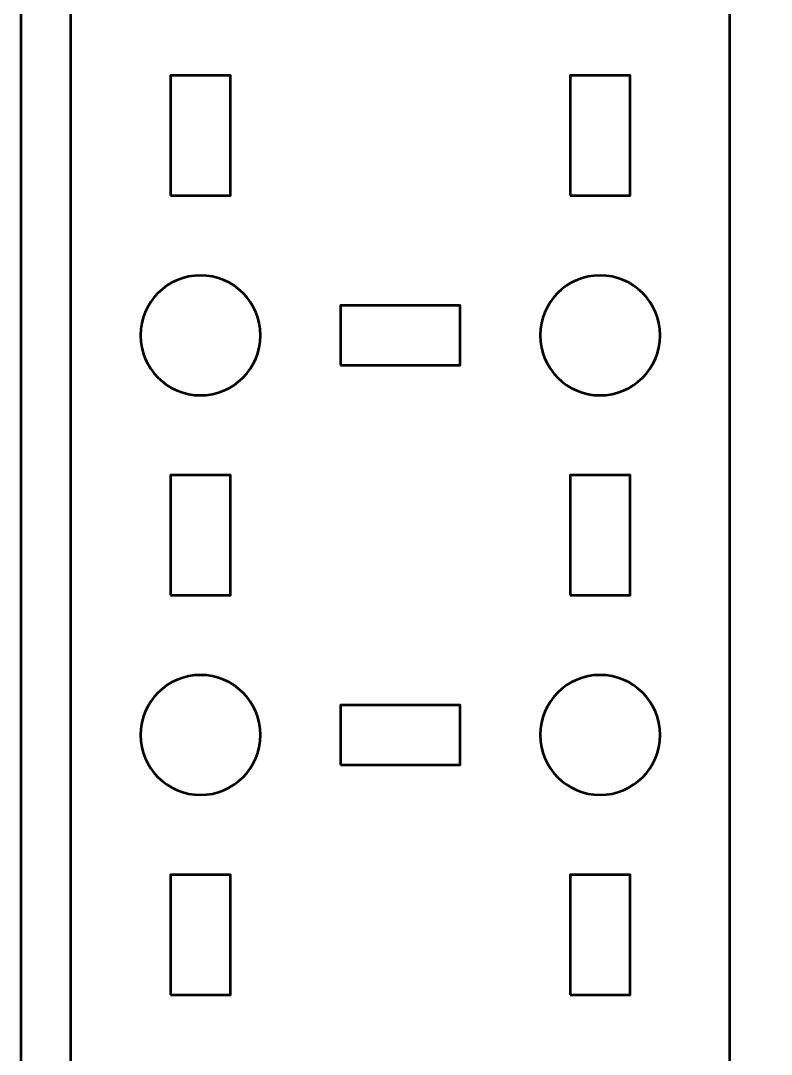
# Model space of a CAD drawing. Header units: centimetres. Extents: x -21 to 0, y -29.7 to 0.
# Drawn here: x -21 to -17.24, y -16.85 to -11.67 of the extents above; entities that cross this region are included whole.
import ezdxf

# ---------------------------------------------------------------- set-up
doc = ezdxf.new("R2010")
doc.units = ezdxf.units.CM
doc.header["$MEASUREMENT"] = 0
doc.layers.add('Layer 1', color=7, linetype='Continuous')

msp = doc.modelspace()

# ---------------------------------------------------------------- linework, layer by layer
at = {"layer": 'Layer 1', "color": 22, "lineweight": 53}
msp.add_open_spline([(-21.00001, -29.19995), (-21.00001, -29.19995), (-21.00001, -0.49992), (-21.00001, -0.49992), (-21.00001, -0.49992), (-21.00001, -0.22295), (-20.77692, 0.00004), (-20.49992, 0.00004), (-20.49992, 0.00004), (-20.49992, 0.00004), (-0.50006, 0.00004), (-0.50006, 0.00004), (-0.50006, 0.00004), (-0.22292, 0.00004), (0.00004, -0.22295), (0.00004, -0.49992), (0.00004, -0.49992), (0.00004, -0.49992), (0.00004, -29.19995), (0.00004, -29.19995), (0.00004, -29.19995), (0.00004, -29.47695), (-0.22292, -29.70004), (-0.50006, -29.70004), (-0.50006, -29.70004), (-0.50006, -29.70004), (-20.49992, -29.70004), (-20.49992, -29.70004), (-20.49992, -29.70004), (-20.77692, -29.70004), (-21.00001, -29.47695), (-21.00001, -29.19995)], degree=3, knots=[0, 0, 0, 0, 0.125, 0.125, 0.125, 0.125, 0.25, 0.25, 0.25, 0.25, 0.375, 0.375, 0.375, 0.375, 0.5, 0.5, 0.5, 0.5, 0.625, 0.625, 0.625, 0.625, 0.75, 0.75, 0.75, 0.75, 0.875, 0.875, 0.875, 0.875, 1, 1, 1, 1], dxfattribs=at)
at = {"layer": 'Layer 1', "color": 2, "lineweight": 53}
msp.add_open_spline([(-20.74999, -19.39994), (-20.74999, -19.39994), (-20.74999, -1.10007), (-20.74999, -1.10007), (-20.74999, -1.10007), (-20.74999, -0.82307), (-20.52689, -0.59997), (-20.24989, -0.59997), (-20.24989, -0.59997), (-20.24989, -0.59997), (-17.94997, -0.59997), (-17.94997, -0.59997), (-17.94997, -0.59997), (-17.67296, -0.59997), (-17.45001, -0.82307), (-17.45001, -1.10007), (-17.45001, -1.10007), (-17.45001, -1.10007), (-17.45001, -19.39994), (-17.45001, -19.39994), (-17.45001, -19.39994), (-17.45001, -19.67694), (-17.67296, -19.90003), (-17.94997, -19.90003), (-17.94997, -19.90003), (-17.94997, -19.90003), (-20.24989, -19.90003), (-20.24989, -19.90003), (-20.24989, -19.90003), (-20.52689, -19.90003), (-20.74999, -19.67694), (-20.74999, -19.39994)], degree=3, knots=[0, 0, 0, 0, 0.125, 0.125, 0.125, 0.125, 0.25, 0.25, 0.25, 0.25, 0.375, 0.375, 0.375, 0.375, 0.5, 0.5, 0.5, 0.5, 0.625, 0.625, 0.625, 0.625, 0.75, 0.75, 0.75, 0.75, 0.875, 0.875, 0.875, 0.875, 1, 1, 1, 1], dxfattribs=at)
at = {"layer": 'Layer 1', "lineweight": 53}
for points in [[(-20.24989, -12.55), (-20.24989, -12.55), (-20.24989, -11.94999), (-20.24989, -11.94999), (-20.24989, -11.94999), (-20.24989, -11.94999), (-19.94989, -11.94999), (-19.94989, -11.94999), (-19.94989, -11.94999), (-19.94989, -11.94999), (-19.94989, -12.55), (-19.94989, -12.55), (-19.94989, -12.55), (-19.94989, -12.55), (-20.24989, -12.55), (-20.24989, -12.55)], [(-18.24997, -12.55), (-18.24997, -12.55), (-18.24997, -11.94999), (-18.24997, -11.94999), (-18.24997, -11.94999), (-18.24997, -11.94999), (-17.94997, -11.94999), (-17.94997, -11.94999), (-17.94997, -11.94999), (-17.94997, -11.94999), (-17.94997, -12.55), (-17.94997, -12.55), (-17.94997, -12.55), (-17.94997, -12.55), (-18.24997, -12.55), (-18.24997, -12.55)], [(-20.09996, -12.95005), (-19.93419, -12.95005), (-19.79996, -13.08428), (-19.79996, -13.25005), (-19.79996, -13.25005), (-19.79996, -13.41572), (-19.93419, -13.55005), (-20.09996, -13.55005), (-20.09996, -13.55005), (-20.26562, -13.55005), (-20.39996, -13.41572), (-20.39996, -13.25005), (-20.39996, -13.25005), (-20.39996, -13.08428), (-20.26562, -12.95005), (-20.09996, -12.95005)], [(-18.0999, -12.95005), (-17.93427, -12.95005), (-17.79989, -13.08428), (-17.79989, -13.25005), (-17.79989, -13.25005), (-17.79989, -13.41572), (-17.93427, -13.55005), (-18.0999, -13.55005), (-18.0999, -13.55005), (-18.26567, -13.55005), (-18.3999, -13.41572), (-18.3999, -13.25005), (-18.3999, -13.25005), (-18.3999, -13.08428), (-18.26567, -12.95005), (-18.0999, -12.95005)], [(-19.39994, -13.39998), (-19.39994, -13.39998), (-19.39994, -13.09998), (-19.39994, -13.09998), (-19.39994, -13.09998), (-19.39994, -13.09998), (-18.79995, -13.09998), (-18.79995, -13.09998), (-18.79995, -13.09998), (-18.79995, -13.09998), (-18.79995, -13.39998), (-18.79995, -13.39998), (-18.79995, -13.39998), (-18.79995, -13.39998), (-19.39994, -13.39998), (-19.39994, -13.39998)], [(-20.24989, -14.54997), (-20.24989, -14.54997), (-20.24989, -13.94996), (-20.24989, -13.94996), (-20.24989, -13.94996), (-20.24989, -13.94996), (-19.94989, -13.94996), (-19.94989, -13.94996), (-19.94989, -13.94996), (-19.94989, -13.94996), (-19.94989, -14.54997), (-19.94989, -14.54997), (-19.94989, -14.54997), (-19.94989, -14.54997), (-20.24989, -14.54997), (-20.24989, -14.54997)], [(-18.24997, -14.54997), (-18.24997, -14.54997), (-18.24997, -13.94996), (-18.24997, -13.94996), (-18.24997, -13.94996), (-18.24997, -13.94996), (-17.94997, -13.94996), (-17.94997, -13.94996), (-17.94997, -13.94996), (-17.94997, -13.94996), (-17.94997, -14.54997), (-17.94997, -14.54997), (-17.94997, -14.54997), (-17.94997, -14.54997), (-18.24997, -14.54997), (-18.24997, -14.54997)], [(-20.09996, -14.95002), (-19.93419, -14.95002), (-19.79996, -15.08434), (-19.79996, -15.25001), (-19.79996, -15.25001), (-19.79996, -15.41564), (-19.93419, -15.55001), (-20.09996, -15.55001), (-20.09996, -15.55001), (-20.26562, -15.55001), (-20.39996, -15.41564), (-20.39996, -15.25001), (-20.39996, -15.25001), (-20.39996, -15.08434), (-20.26562, -14.95002), (-20.09996, -14.95002)], [(-18.0999, -14.95002), (-17.93427, -14.95002), (-17.79989, -15.08434), (-17.79989, -15.25001), (-17.79989, -15.25001), (-17.79989, -15.41564), (-17.93427, -15.55001), (-18.0999, -15.55001), (-18.0999, -15.55001), (-18.26567, -15.55001), (-18.3999, -15.41564), (-18.3999, -15.25001), (-18.3999, -15.25001), (-18.3999, -15.08434), (-18.26567, -14.95002), (-18.0999, -14.95002)], [(-19.39994, -15.40008), (-19.39994, -15.40008), (-19.39994, -15.10008), (-19.39994, -15.10008), (-19.39994, -15.10008), (-19.39994, -15.10008), (-18.79995, -15.10008), (-18.79995, -15.10008), (-18.79995, -15.10008), (-18.79995, -15.10008), (-18.79995, -15.40008), (-18.79995, -15.40008), (-18.79995, -15.40008), (-18.79995, -15.40008), (-19.39994, -15.40008), (-19.39994, -15.40008)], [(-20.24989, -16.55003), (-20.24989, -16.55003), (-20.24989, -15.95003), (-20.24989, -15.95003), (-20.24989, -15.95003), (-20.24989, -15.95003), (-19.94989, -15.95003), (-19.94989, -15.95003), (-19.94989, -15.95003), (-19.94989, -15.95003), (-19.94989, -16.55003), (-19.94989, -16.55003), (-19.94989, -16.55003), (-19.94989, -16.55003), (-20.24989, -16.55003), (-20.24989, -16.55003)], [(-18.24997, -16.55003), (-18.24997, -16.55003), (-18.24997, -15.95003), (-18.24997, -15.95003), (-18.24997, -15.95003), (-18.24997, -15.95003), (-17.94997, -15.95003), (-17.94997, -15.95003), (-17.94997, -15.95003), (-17.94997, -15.95003), (-17.94997, -16.55003), (-17.94997, -16.55003), (-17.94997, -16.55003), (-17.94997, -16.55003), (-18.24997, -16.55003), (-18.24997, -16.55003)]]:
    msp.add_open_spline(points, degree=3, knots=[0, 0, 0, 0, 0.25, 0.25, 0.25, 0.25, 0.5, 0.5, 0.5, 0.5, 0.75, 0.75, 0.75, 0.75, 1, 1, 1, 1], dxfattribs=at)

doc.saveas('drawing.dxf')
